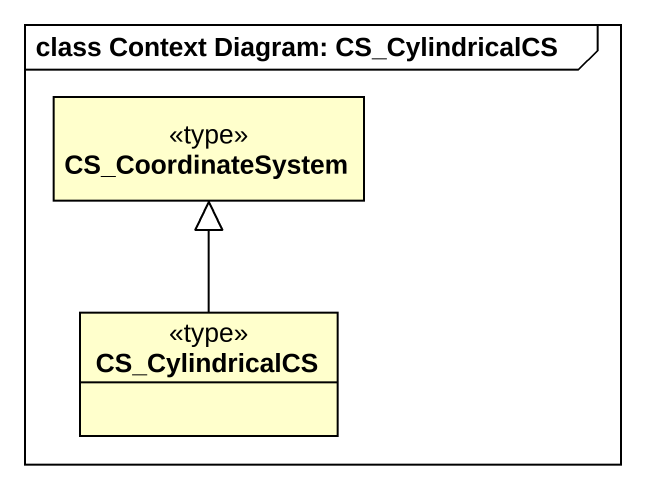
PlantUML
@startuml
mainframe class Context Diagram: CS_CylindricalCS
hide circle
hide empty members
class CS_CoordinateSystem <<type>>
class CS_CylindricalCS <<type>>
CS_CylindricalCS -up-|> CS_CoordinateSystem
@enduml
